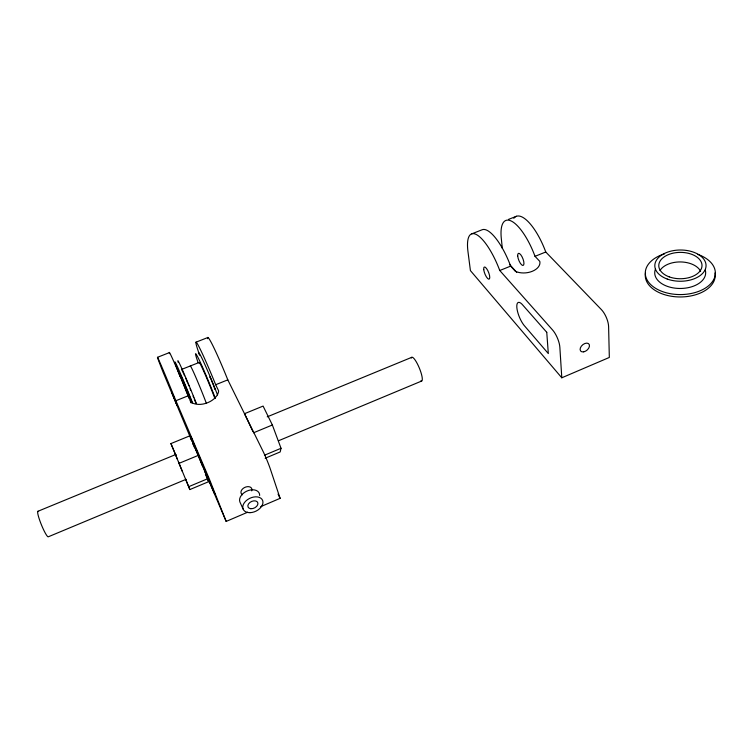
<?xml version="1.0" encoding="UTF-8"?>
<svg xmlns="http://www.w3.org/2000/svg" width="753" height="753" viewBox="0 0 753 753"><rect width="100%" height="100%" fill="white"/><g stroke="black" fill="none" stroke-linecap="round" stroke-linejoin="round"><path stroke-width="1.13" d="M253.008 431.733L244.49 413.708L263.098 406.083L272.36 424.993L281.029 448.289L280.191 451.932L265.169 458.238M204.496 470.597L226.173 521.424L247.746 512.181M260.698 506.647L280.116 498.335L270.421 469.27A13.846 0.932 67.6 0 0 262.901 451.019L227.811 379.851A43.693 2.645 67.9 0 0 207.602 338.662M561.794 377.79L559.846 347.189A13.112 4.433 66.8 0 0 552.58 329.974L499.757 270.506A41.584 12.763 68.4 0 0 477.054 234.927A41.584 12.763 68.4 0 0 467.961 251.521L470.418 270.609L561.794 377.79L609.328 357.449L608.603 326.623A12.98 4.989 66.6 0 0 601.374 309.587L545.765 252.001A41.227 14.382 68.5 0 0 513.819 218.304M188.579 486.739L207.743 478.71L198.331 455.367L190.038 435.752L170.931 443.583L189.85 489.563L208.581 481.713L207.743 478.71M264.444 455.236L281.029 448.289M186.132 479.303L48.277 536.804A13.77 1.845 67.9 0 1 40.681 522.968A13.77 1.845 67.9 0 1 38.591 511.598M278.394 440.816L421.671 381.037M178.969 463.377L198.331 455.367M253.516 432.796L272.36 424.993M37.942 511.278L175.957 454.436M267.24 416.842L411.769 357.317M192.034 441.399L163.09 372.236A44.088 0.593 67.8 0 1 158.883 360.141A44.088 0.593 67.8 0 1 175.882 400.728L188.194 395.777L190.998 402.102A15.917 10.401 -19.9 0 0 207.677 402.695A15.917 10.401 -19.9 0 0 218.652 390.939L215.687 384.727A43.787 2.165 67.8 0 0 198.237 345.316A43.787 2.165 67.8 0 0 199.639 355.218M215.687 384.727L227.811 379.851M499.757 270.506L510.656 266.12L515.306 271.259A14.938 9.243 -5.8 0 0 532.211 271.334A14.938 9.243 -5.8 0 0 539.797 261.385L535.016 256.331A41.311 14.006 68.5 0 0 511.739 221.278A41.311 14.006 68.5 0 0 501.291 238.325L502.336 248.462M535.016 256.331L545.765 252.001M181.464 369.478L199.178 362.457M157.49 357.299L169.397 352.62M471.736 233.854L482.24 229.721A41.5 13.149 68.4 0 1 510.656 266.12M508.539 219.387L516.483 216.271M196.025 342.163L207.79 337.542M215.123 389.405L210.031 376.801L210.313 377.94M509.574 264.454L516.69 272.294M214.379 388.002L214.821 388.896M278.055 494.1L280.116 498.335M243.05 508.981L239.868 501.884A10.617 7.135 -25.7 0 1 248.471 490.476A10.617 7.135 -25.7 0 1 259.663 495.465M194.735 447.386L198.867 457.165M170.931 443.583L175.703 454.906M175.882 400.728L209.127 478.475L226.173 521.424M200.505 460.591L201.86 463.754M202.755 465.862L204.101 469.015M205.004 471.124L214.897 494.297L190.829 436.636L195.093 447.536M192.956 443.564L193.879 445.729M175.826 455.349L175.411 454.426L177.294 459.104M205.39 474.174L208.581 481.713M199.14 457.363L199.526 458.276M198.34 455.433L198.538 455.932M197.7 453.908L197.917 454.426M196.834 451.8L197.267 452.864M196.175 450.2L196.392 450.736M199.197 457.984L202.623 466.436M182.377 471.538L178.442 461.928M195.733 449.127L195.3 448.063M185.878 479.783L189.85 489.563M193.003 444.016L194.312 447.244M190.038 435.752L191.271 439.705M714.983 272.953A34.977 21.536 0 0 1 680.223 296.964A34.977 21.536 0 0 1 645.5 272.944M659.976 270.525A21.46 13.215 0 0 1 680.75 261.94A21.46 13.215 0 0 1 700.61 271.296M697.673 254.335A35.033 21.526 -0.1 0 1 706.803 287.119A35.033 21.526 -0.1 0 1 652.682 286.3A35.033 21.526 -0.1 0 1 664.541 253.836M705.297 270.139A25.48 15.653 -0.1 0 1 679.394 288.474A25.48 15.653 -0.1 0 1 655.421 269.207M411.289 358.061A12.857 2.814 67.5 0 1 419.299 367.972A12.857 2.814 67.5 0 1 420.833 380.914M180.183 376.764A34.591 0.904 67.8 0 1 176.484 364.706A34.591 0.904 67.8 0 1 192.533 402.723M191.158 402.977A21.216 0.555 67.8 0 1 190.217 400.756M189.248 398.441A21.216 0.555 67.8 0 1 180.108 374.439A21.216 0.555 67.8 0 1 192.137 402.78M178.254 362.419A34.572 0.998 67.8 0 1 178.075 361.835M177.887 361.035A34.572 0.998 67.8 0 1 196.354 403.467M181.765 369.874A25.141 0.725 67.8 0 1 182.405 371.088M182.687 371.671A25.141 0.725 67.8 0 1 183.007 372.34M183.356 373.083A25.141 0.725 67.8 0 1 183.732 373.921M184.146 374.825A25.141 0.725 67.8 0 1 184.579 375.813M185.539 377.978A25.141 0.725 67.8 0 1 186.047 379.164M186.584 380.397A25.141 0.725 67.8 0 1 187.695 383.023M188.278 384.397A25.141 0.725 67.8 0 1 188.871 385.809M190.076 388.708A25.141 0.725 67.8 0 1 190.688 390.186M193.116 396.144A25.141 0.725 67.8 0 1 193.709 397.612M194.293 399.062A25.141 0.725 67.8 0 1 195.931 403.231M190.33 366.41A25.094 0.932 67.8 0 1 195.667 376.933A25.094 0.932 67.8 0 1 206.378 403.363M198.604 353.731A34.44 1.657 67.8 0 1 203.997 362.607A34.44 1.657 67.8 0 1 217.523 394.911M198.124 362.664A34.459 1.562 67.8 0 1 198.896 359.322A34.459 1.562 67.8 0 1 215.254 398.055M199.197 363.247A25.056 1.139 67.8 0 1 204.119 372.123A25.056 1.139 67.8 0 1 214.887 398.535M169.566 353.665A43.994 1.082 67.8 0 1 188.194 395.777M242.504 494.787A5.798 3.925 -25.6 0 1 241.977 489.601A5.798 3.925 -25.6 0 1 248.848 486.683A5.798 3.925 -25.6 0 1 251.728 490.871M546.753 332.308L522.055 304.25A14.043 4.537 67.5 0 0 516.859 307.666A14.043 4.537 67.5 0 0 523.975 325.24L548.316 353.562L546.753 332.308M171.769 392.228L176.946 404.926L171.769 392.228M669.219 276.869A21.621 13.187 -0.2 0 0 702.003 265.771A21.621 13.187 -0.2 0 0 669.954 254.034A21.621 13.187 -0.2 0 0 669.219 276.869M667.243 279.052A25.621 15.625 -0.2 0 0 706.05 265.847A25.621 15.625 -0.2 0 0 668.005 251.991A25.621 15.625 -0.2 0 0 667.243 279.052M483.737 269.621A6.532 2.005 68.4 0 0 488.716 279.175A6.532 2.005 68.4 0 0 487.718 270.44A6.532 2.005 68.4 0 0 483.737 269.621M517.706 256.001A6.485 2.203 68.5 0 0 522.751 265.461A6.485 2.203 68.5 0 0 521.998 256.688A6.485 2.203 68.5 0 0 517.706 256.001M583.735 351.839A5.431 3.454 -40.7 0 0 589.288 344.601A5.431 3.454 -40.7 0 0 581.372 346.145A5.431 3.454 -40.7 0 0 583.735 351.839M250.853 508.717A5.346 3.567 -25.8 0 0 257.903 503.136A5.346 3.567 -25.8 0 0 249.874 502.477A5.346 3.567 -25.8 0 0 250.853 508.717M249.987 512.671A10.693 7.135 -25.8 0 0 262.684 500.604A10.693 7.135 -25.8 0 0 245.883 500.98A10.693 7.135 -25.8 0 0 249.987 512.671"/></g></svg>
